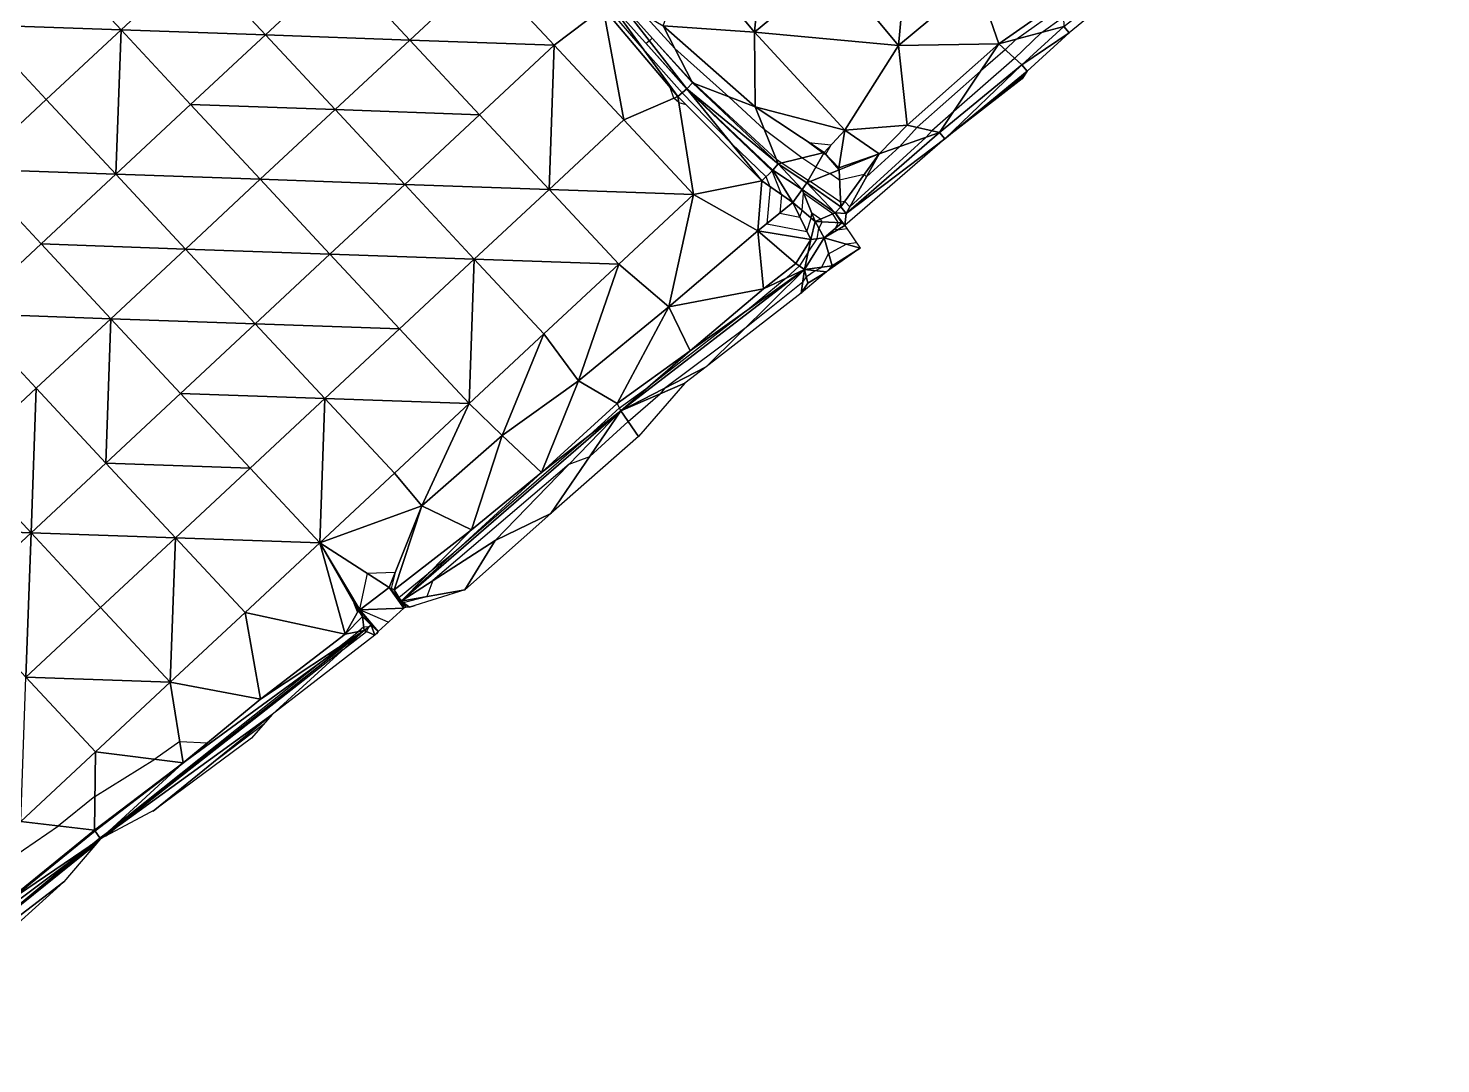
# Model space of a CAD drawing. Extents: x 452550 to 453808, y 451368 to 453069.
# Drawn here: x 453619.3 to 453757.6, y 451821 to 451922.4 of the extents above; entities that cross this region are included whole.
import ezdxf

# ---------------------------------------------------------------- set-up
doc = ezdxf.new("R2010")
doc.units = 0
doc.header["$LTSCALE"] = 0.35
doc.header["$MEASUREMENT"] = 0
doc.linetypes.add('DASHED', pattern=[5442.857143, 3628.571429, -1814.285714])
doc.layers.add('Default', color=42, linetype='Continuous', lineweight=25)
doc.layers.add('FPS_Contours-Minor', color=40, linetype='DASHED', lineweight=25)

msp = doc.modelspace()

# ---------------------------------------------------------------- linework, layer by layer
at = {"layer": 'Default', "color": 8, "linetype": 'Continuous', "lineweight": 25}
for points in [[(453757.61, 451951.61, 13.07), (453721.23, 451921.9, 13.05), (453720.7, 451922.51, 13.05)], [(453684.05, 451929.66, 14.19), (453691.74, 451936.05, 14.13), (453690.43, 451921.97, 14.31)], [(453691.74, 451936.05, 14.13), (453698.13, 451928.36, 14.22), (453690.43, 451921.97, 14.31)], [(453698.13, 451928.36, 14.22), (453705.82, 451934.75, 14.13), (453704.52, 451920.66, 14.43)], [(453705.82, 451934.75, 14.13), (453712.21, 451927.05, 14.31), (453704.52, 451920.66, 14.43)], [(453614.28, 451922.7, 14.19), (453621.6, 451929.52, 14.16), (453628.42, 451922.2, 14.15)], [(453628.42, 451922.2, 14.15), (453621.6, 451929.52, 14.16), (453635.73, 451929.02, 14.15)], [(453628.42, 451922.2, 14.15), (453635.73, 451929.02, 14.15), (453642.55, 451921.7, 14.15)], [(453642.55, 451921.7, 14.15), (453635.73, 451929.02, 14.15), (453649.87, 451928.52, 14.16)], [(453642.55, 451921.7, 14.15), (453649.87, 451928.52, 14.16), (453656.68, 451921.2, 14.17)], [(453656.68, 451921.2, 14.17), (453649.87, 451928.52, 14.16), (453664, 451928.02, 14.22)], [(453684.05, 451929.66, 14.19), (453690.43, 451921.97, 14.31), (453681.5, 451922.58, 14.34)], [(453656.68, 451921.2, 14.17), (453664, 451928.02, 14.22), (453670.82, 451920.71, 14.26)], [(453670.82, 451920.71, 14.26), (453664, 451928.02, 14.22), (453675.63, 451924.31, 14.37)], [(453698.13, 451928.36, 14.22), (453704.52, 451920.66, 14.43), (453690.43, 451921.97, 14.31)], [(453704.52, 451920.66, 14.43), (453712.21, 451927.05, 14.31), (453714.35, 451920.82, 14.34)], [(453712.21, 451927.05, 14.31), (453720.6, 451925.22, 14.34), (453714.35, 451920.82, 14.34)], [(453682.93, 451915.67, 14.51), (453675.63, 451924.31, 14.37), (453676.26, 451924.81, 13.52)], [(453683.8, 451916.44, 13.48), (453676.26, 451924.81, 13.52), (453676.88, 451925.32, 13.52)], [(453683.8, 451916.44, 13.48), (453682.93, 451915.67, 14.51), (453676.26, 451924.81, 13.52)], [(453684.37, 451917, 13.48), (453683.8, 451916.44, 13.48), (453676.88, 451925.32, 13.52)], [(453681.5, 451922.58, 14.34), (453684.37, 451917, 13.48), (453676.88, 451925.32, 13.52)], [(453714.35, 451920.82, 14.34), (453720.6, 451925.22, 14.34), (453720.7, 451922.51, 13.05)], [(453677.63, 451913.39, 14.32), (453670.82, 451920.71, 14.26), (453675.63, 451924.31, 14.37)], [(453682.93, 451915.67, 14.51), (453677.63, 451913.39, 14.32), (453675.63, 451924.31, 14.37)], [(453613.78, 451908.56, 14.19), (453614.28, 451922.7, 14.19), (453621.1, 451915.38, 14.16)], [(453621.1, 451915.38, 14.16), (453614.28, 451922.7, 14.19), (453628.42, 451922.2, 14.15)], [(453621.1, 451915.38, 14.16), (453628.42, 451922.2, 14.15), (453627.92, 451908.07, 14.16)], [(453627.92, 451908.07, 14.16), (453628.42, 451922.2, 14.15), (453635.23, 451914.88, 14.16)], [(453635.23, 451914.88, 14.16), (453628.42, 451922.2, 14.15), (453642.55, 451921.7, 14.15)], [(453635.23, 451914.88, 14.16), (453642.55, 451921.7, 14.15), (453649.37, 451914.39, 14.17)], [(453649.37, 451914.39, 14.17), (453642.55, 451921.7, 14.15), (453656.68, 451921.2, 14.17)], [(453690.43, 451921.97, 14.31), (453690.49, 451914.65, 14.38), (453681.5, 451922.58, 14.34)], [(453690.49, 451914.65, 14.38), (453684.37, 451917, 13.48), (453681.5, 451922.58, 14.34)], [(453690.43, 451921.97, 14.31), (453699.28, 451912.39, 14.43), (453690.49, 451914.65, 14.38)], [(453690.43, 451921.97, 14.31), (453704.52, 451920.66, 14.43), (453699.28, 451912.39, 14.43)], [(453714.35, 451920.82, 14.34), (453720.7, 451922.51, 13.05), (453716.6, 451918.77, 13.11)], [(453720.7, 451922.51, 13.05), (453721.23, 451921.9, 13.05), (453716.6, 451918.77, 13.11)], [(453721.23, 451921.9, 13.05), (453717.13, 451918.16, 13.11), (453716.6, 451918.77, 13.11)], [(453649.37, 451914.39, 14.17), (453656.68, 451921.2, 14.17), (453663.5, 451913.89, 14.15)], [(453663.5, 451913.89, 14.15), (453656.68, 451921.2, 14.17), (453670.82, 451920.71, 14.26)], [(453663.5, 451913.89, 14.15), (453670.82, 451920.71, 14.26), (453670.32, 451906.57, 14.18)], [(453670.32, 451906.57, 14.18), (453670.82, 451920.71, 14.26), (453677.63, 451913.39, 14.32)], [(453699.28, 451912.39, 14.43), (453704.52, 451920.66, 14.43), (453705.38, 451912.88, 14.33)], [(453704.52, 451920.66, 14.43), (453714.35, 451920.82, 14.34), (453705.38, 451912.88, 14.33)], [(453714.35, 451920.82, 14.34), (453708.55, 451912.14, 13.24), (453705.38, 451912.88, 14.33)], [(453708.55, 451912.14, 13.24), (453714.35, 451920.82, 14.34), (453716.6, 451918.77, 13.11)], [(453709.07, 451911.53, 13.24), (453708.55, 451912.14, 13.24), (453716.6, 451918.77, 13.11)], [(453716.6, 451918.77, 13.11), (453717.13, 451918.16, 13.11), (453709.07, 451911.53, 13.24)], [(453717.13, 451918.16, 13.11), (453716.63, 451917.39, 14.45), (453709.07, 451911.53, 13.24)], [(453691.16, 451907.42, 14.36), (453682.93, 451915.67, 14.51), (453683.8, 451916.44, 13.48)], [(453692.74, 451909.1, 13.43), (453683.8, 451916.44, 13.48), (453684.37, 451917, 13.48)], [(453692.24, 451908.47, 13.43), (453691.16, 451907.42, 14.36), (453683.8, 451916.44, 13.48)], [(453692.74, 451909.1, 13.43), (453692.24, 451908.47, 13.43), (453683.8, 451916.44, 13.48)], [(453690.49, 451914.65, 14.38), (453692.74, 451909.1, 13.43), (453684.37, 451917, 13.48)], [(453613.78, 451908.56, 14.19), (453621.1, 451915.38, 14.16), (453627.92, 451908.07, 14.16)], [(453627.92, 451908.07, 14.16), (453635.23, 451914.88, 14.16), (453642.05, 451907.57, 14.16)], [(453642.05, 451907.57, 14.16), (453635.23, 451914.88, 14.16), (453649.37, 451914.39, 14.17)], [(453684.45, 451906.08, 14.28), (453677.63, 451913.39, 14.32), (453682.93, 451915.67, 14.51)], [(453691.16, 451907.42, 14.36), (453684.45, 451906.08, 14.28), (453682.93, 451915.67, 14.51)], [(453699.28, 451912.39, 14.43), (453697.24, 451910.2, 14.54), (453690.49, 451914.65, 14.38)], [(453690.49, 451914.65, 14.38), (453697.24, 451910.2, 14.54), (453692.74, 451909.1, 13.43)], [(453642.05, 451907.57, 14.16), (453649.37, 451914.39, 14.17), (453656.19, 451907.07, 14.15)], [(453656.19, 451907.07, 14.15), (453649.37, 451914.39, 14.17), (453663.5, 451913.89, 14.15)], [(453656.19, 451907.07, 14.15), (453663.5, 451913.89, 14.15), (453670.32, 451906.57, 14.18)], [(453670.32, 451906.57, 14.18), (453677.63, 451913.39, 14.32), (453684.45, 451906.08, 14.28)], [(453699.28, 451912.39, 14.43), (453698.7, 451908.68, 14.22), (453697.24, 451910.2, 14.54)], [(453699.28, 451912.39, 14.43), (453702.65, 451910.07, 14.39), (453698.7, 451908.68, 14.22)], [(453699.28, 451912.39, 14.43), (453705.38, 451912.88, 14.33), (453702.65, 451910.07, 14.39)], [(453702.65, 451910.07, 14.39), (453708.55, 451912.14, 13.24), (453699.4, 451904.22, 13.39)], [(453708.55, 451912.14, 13.24), (453709.07, 451911.53, 13.24), (453699.4, 451904.22, 13.39)], [(453702.65, 451910.07, 14.39), (453705.38, 451912.88, 14.33), (453708.55, 451912.14, 13.24)], [(453699.4, 451904.22, 13.39), (453709.07, 451911.53, 13.24), (453699.28, 451903.05, 13.39)], [(453697.24, 451910.2, 14.54), (453695.55, 451907.22, 13.42), (453692.74, 451909.1, 13.43)], [(453697.24, 451910.2, 14.54), (453698.71, 451908.49, 14.23), (453695.55, 451907.22, 13.42)], [(453698.7, 451908.68, 14.22), (453698.71, 451908.49, 14.23), (453697.24, 451910.2, 14.54)], [(453698.7, 451908.68, 14.22), (453702.65, 451910.07, 14.39), (453698.71, 451908.49, 14.23)], [(453698.71, 451908.49, 14.23), (453702.65, 451910.07, 14.39), (453698.89, 451904.88, 13.4)], [(453702.65, 451910.07, 14.39), (453699.4, 451904.22, 13.39), (453698.89, 451904.88, 13.4)], [(453613.29, 451894.43, 14.21), (453613.78, 451908.56, 14.19), (453620.6, 451901.25, 14.2)], [(453620.6, 451901.25, 14.2), (453613.78, 451908.56, 14.19), (453627.92, 451908.07, 14.16)], [(453620.6, 451901.25, 14.2), (453627.92, 451908.07, 14.16), (453634.74, 451900.75, 14.18)], [(453634.74, 451900.75, 14.18), (453627.92, 451908.07, 14.16), (453642.05, 451907.57, 14.16)], [(453694.19, 451905.29, 13), (453691.16, 451907.42, 14.36), (453692.24, 451908.47, 13.43)], [(453695.1, 451906.56, 13.42), (453692.24, 451908.47, 13.43), (453692.74, 451909.1, 13.43)], [(453695.1, 451906.56, 13.42), (453694.19, 451905.29, 13), (453692.24, 451908.47, 13.43)], [(453695.55, 451907.22, 13.42), (453695.1, 451906.56, 13.42), (453692.74, 451909.1, 13.43)], [(453698.71, 451908.49, 14.23), (453698.89, 451904.88, 13.4), (453695.55, 451907.22, 13.42)], [(453634.74, 451900.75, 14.18), (453642.05, 451907.57, 14.16), (453648.87, 451900.25, 14.17)], [(453648.87, 451900.25, 14.17), (453642.05, 451907.57, 14.16), (453656.19, 451907.07, 14.15)], [(453648.87, 451900.25, 14.17), (453656.19, 451907.07, 14.15), (453663, 451899.76, 14.21)], [(453663, 451899.76, 14.21), (453656.19, 451907.07, 14.15), (453670.32, 451906.57, 14.18)], [(453663, 451899.76, 14.21), (453670.32, 451906.57, 14.18), (453677.14, 451899.26, 14.21)], [(453677.14, 451899.26, 14.21), (453670.32, 451906.57, 14.18), (453684.45, 451906.08, 14.28)], [(453690.77, 451902.52, 14.34), (453684.45, 451906.08, 14.28), (453691.16, 451907.42, 14.36)], [(453694.19, 451905.29, 13), (453690.77, 451902.52, 14.34), (453691.16, 451907.42, 14.36)], [(453696.37, 451903.43, 14.21), (453694.19, 451905.29, 13), (453695.1, 451906.56, 13.42)], [(453698.33, 451904.3, 13.4), (453695.1, 451906.56, 13.42), (453695.55, 451907.22, 13.42)], [(453698.33, 451904.3, 13.4), (453696.37, 451903.43, 14.21), (453695.1, 451906.56, 13.42)], [(453698.89, 451904.88, 13.4), (453698.33, 451904.3, 13.4), (453695.55, 451907.22, 13.42)], [(453677.14, 451899.26, 14.21), (453684.45, 451906.08, 14.28), (453682.05, 451895.1, 14.28)], [(453684.45, 451906.08, 14.28), (453690.77, 451902.52, 14.34), (453682.05, 451895.1, 14.28)], [(453695.96, 451901.69, 14.28), (453690.77, 451902.52, 14.34), (453694.19, 451905.29, 13)], [(453696.37, 451903.43, 14.21), (453695.96, 451901.69, 14.28), (453694.19, 451905.29, 13)], [(453698.97, 451903.32, 13.39), (453696.37, 451903.43, 14.21), (453698.33, 451904.3, 13.4)], [(453699.4, 451904.22, 13.39), (453698.33, 451904.3, 13.4), (453698.89, 451904.88, 13.4)], [(453699.28, 451903.05, 13.39), (453698.97, 451903.32, 13.39), (453698.33, 451904.3, 13.4)], [(453699.4, 451904.22, 13.39), (453699.28, 451903.05, 13.39), (453698.33, 451904.3, 13.4)], [(453682.05, 451895.1, 14.28), (453690.77, 451902.52, 14.34), (453691.3, 451896.84, 14.47)], [(453694.49, 451899.34, 14.26), (453690.77, 451902.52, 14.34), (453695.96, 451901.69, 14.28)], [(453691.3, 451896.84, 14.47), (453690.77, 451902.52, 14.34), (453694.49, 451899.34, 14.26)], [(453695.96, 451901.69, 14.28), (453696.37, 451903.43, 14.21), (453697.25, 451901.84, 13.69)], [(453697.25, 451901.84, 13.69), (453696.37, 451903.43, 14.21), (453698.97, 451903.32, 13.39)], [(453697.25, 451901.84, 13.69), (453698.97, 451903.32, 13.39), (453699.28, 451903.05, 13.39)], [(453700.77, 451900.82, 14.2), (453697.25, 451901.84, 13.69), (453699.28, 451903.05, 13.39)], [(453613.29, 451894.43, 14.21), (453620.6, 451901.25, 14.2), (453627.42, 451893.93, 14.2)], [(453627.42, 451893.93, 14.2), (453620.6, 451901.25, 14.2), (453634.74, 451900.75, 14.18)], [(453694.49, 451899.34, 14.26), (453695.96, 451901.69, 14.28), (453695.33, 451898.73, 13.62)], [(453698.02, 451899.09, 14.24), (453695.33, 451898.73, 13.62), (453697.25, 451901.84, 13.69)], [(453695.33, 451898.73, 13.62), (453695.96, 451901.69, 14.28), (453697.25, 451901.84, 13.69)], [(453698.02, 451899.09, 14.24), (453697.25, 451901.84, 13.69), (453700.77, 451900.82, 14.2)], [(453697.48, 451898.53, 14.39), (453698.02, 451899.09, 14.24), (453700.77, 451900.82, 14.2)], [(453627.42, 451893.93, 14.2), (453634.74, 451900.75, 14.18), (453641.55, 451893.44, 14.16)], [(453641.55, 451893.44, 14.16), (453634.74, 451900.75, 14.18), (453648.87, 451900.25, 14.17)], [(453641.55, 451893.44, 14.16), (453648.87, 451900.25, 14.17), (453655.69, 451892.94, 14.25)], [(453655.69, 451892.94, 14.25), (453648.87, 451900.25, 14.17), (453663, 451899.76, 14.21)], [(453655.69, 451892.94, 14.25), (453663, 451899.76, 14.21), (453662.51, 451885.62, 14.32)], [(453662.51, 451885.62, 14.32), (453663, 451899.76, 14.21), (453669.82, 451892.44, 14.25)], [(453669.82, 451892.44, 14.25), (453663, 451899.76, 14.21), (453677.14, 451899.26, 14.21)], [(453669.82, 451892.44, 14.25), (453677.14, 451899.26, 14.21), (453673.2, 451887.85, 14.25)], [(453677.14, 451899.26, 14.21), (453682.05, 451895.1, 14.28), (453673.2, 451887.85, 14.25)], [(453685.71, 451889.22, 14.26), (453677.35, 451884.9, 13.73), (453695.33, 451898.73, 13.62)], [(453677.35, 451884.9, 13.73), (453684.14, 451890.77, 14.38), (453695.33, 451898.73, 13.62)], [(453684.14, 451890.77, 14.38), (453691.3, 451896.84, 14.47), (453695.33, 451898.73, 13.62)], [(453695.33, 451898.73, 13.62), (453694.99, 451896.43, 14.33), (453685.71, 451889.22, 14.26)], [(453691.3, 451896.84, 14.47), (453694.49, 451899.34, 14.26), (453695.33, 451898.73, 13.62)], [(453695.33, 451898.73, 13.62), (453695.66, 451897.42, 14.32), (453694.99, 451896.43, 14.33)], [(453694.99, 451896.43, 14.33), (453695.66, 451897.42, 14.32), (453697.48, 451898.53, 14.39)], [(453695.33, 451898.73, 13.62), (453698.02, 451899.09, 14.24), (453697.48, 451898.53, 14.39)], [(453695.66, 451897.42, 14.32), (453695.33, 451898.73, 13.62), (453697.48, 451898.53, 14.39)], [(453684.14, 451890.77, 14.38), (453682.05, 451895.1, 14.28), (453691.3, 451896.84, 14.47)], [(453612.79, 451880.3, 14.24), (453613.29, 451894.43, 14.21), (453620.1, 451887.12, 14.23)], [(453620.1, 451887.12, 14.23), (453613.29, 451894.43, 14.21), (453627.42, 451893.93, 14.2)], [(453620.1, 451887.12, 14.23), (453627.42, 451893.93, 14.2), (453626.92, 451879.8, 14.23)], [(453626.92, 451879.8, 14.23), (453627.42, 451893.93, 14.2), (453634.24, 451886.62, 14.19)], [(453634.24, 451886.62, 14.19), (453627.42, 451893.93, 14.2), (453641.55, 451893.44, 14.16)], [(453673.2, 451887.85, 14.25), (453682.05, 451895.1, 14.28), (453676.99, 451885.64, 14.39)], [(453676.99, 451885.64, 14.39), (453682.05, 451895.1, 14.28), (453684.14, 451890.77, 14.38)], [(453634.24, 451886.62, 14.19), (453641.55, 451893.44, 14.16), (453648.37, 451886.12, 14.22)], [(453648.37, 451886.12, 14.22), (453641.55, 451893.44, 14.16), (453655.69, 451892.94, 14.25)], [(453648.37, 451886.12, 14.22), (453655.69, 451892.94, 14.25), (453662.51, 451885.62, 14.32)], [(453662.51, 451885.62, 14.32), (453669.82, 451892.44, 14.25), (453665.74, 451882.51, 14.31)], [(453669.82, 451892.44, 14.25), (453673.2, 451887.85, 14.25), (453665.74, 451882.51, 14.31)], [(453677.35, 451884.9, 13.73), (453676.99, 451885.64, 14.39), (453684.14, 451890.77, 14.38)], [(453685.71, 451889.22, 14.26), (453683.62, 451887.63, 14.17), (453677.35, 451884.9, 13.73)], [(453612.79, 451880.3, 14.24), (453620.1, 451887.12, 14.23), (453619.61, 451872.98, 14.25)], [(453619.61, 451872.98, 14.25), (453620.1, 451887.12, 14.23), (453626.92, 451879.8, 14.23)], [(453665.74, 451882.51, 14.31), (453673.2, 451887.85, 14.25), (453669.59, 451878.88, 14.35)], [(453669.59, 451878.88, 14.35), (453673.2, 451887.85, 14.25), (453676.99, 451885.64, 14.39)], [(453679.08, 451882.39, 14.38), (453677.35, 451884.9, 13.73), (453683.62, 451887.63, 14.17)], [(453626.92, 451879.8, 14.23), (453634.24, 451886.62, 14.19), (453641.06, 451879.3, 14.23)], [(453641.06, 451879.3, 14.23), (453634.24, 451886.62, 14.19), (453648.37, 451886.12, 14.22)], [(453641.06, 451879.3, 14.23), (453648.37, 451886.12, 14.22), (453647.87, 451871.99, 14.41)], [(453647.87, 451871.99, 14.41), (453648.37, 451886.12, 14.22), (453655.19, 451878.8, 14.31)], [(453655.19, 451878.8, 14.31), (453648.37, 451886.12, 14.22), (453662.51, 451885.62, 14.32)], [(453655.19, 451878.8, 14.31), (453662.51, 451885.62, 14.32), (453657.88, 451875.61, 14.32)], [(453662.51, 451885.62, 14.32), (453665.74, 451882.51, 14.31), (453657.88, 451875.61, 14.32)], [(453677.35, 451884.9, 13.73), (453669.59, 451878.88, 14.35), (453676.99, 451885.64, 14.39)], [(453665.03, 451872.23, 14.38), (453655.83, 451866.3, 13.81), (453677.35, 451884.9, 13.73)], [(453655.83, 451866.3, 13.81), (453669.59, 451878.88, 14.35), (453677.35, 451884.9, 13.73)], [(453677.35, 451884.9, 13.73), (453670.48, 451874.86, 14.33), (453665.03, 451872.23, 14.38)], [(453677.35, 451884.9, 13.73), (453679.08, 451882.39, 14.38), (453670.48, 451874.86, 14.33)], [(453657.88, 451875.61, 14.32), (453665.74, 451882.51, 14.31), (453662.71, 451873.27, 14.3)], [(453662.71, 451873.27, 14.3), (453665.74, 451882.51, 14.31), (453669.59, 451878.88, 14.35)], [(453605.47, 451873.48, 14.3), (453612.79, 451880.3, 14.24), (453619.61, 451872.98, 14.25)], [(453619.61, 451872.98, 14.25), (453626.92, 451879.8, 14.23), (453633.74, 451872.48, 14.26)], [(453633.74, 451872.48, 14.26), (453626.92, 451879.8, 14.23), (453641.06, 451879.3, 14.23)], [(453633.74, 451872.48, 14.26), (453641.06, 451879.3, 14.23), (453647.87, 451871.99, 14.41)], [(453647.87, 451871.99, 14.41), (453655.19, 451878.8, 14.31), (453657.88, 451875.61, 14.32)], [(453655.83, 451866.3, 13.81), (453662.71, 451873.27, 14.3), (453669.59, 451878.88, 14.35)], [(453647.87, 451871.99, 14.41), (453657.88, 451875.61, 14.32), (453654.67, 451867.63, 14.54)], [(453657.88, 451875.61, 14.32), (453655.14, 451867.39, 14.43), (453654.67, 451867.63, 14.54)], [(453655.14, 451867.39, 14.43), (453657.88, 451875.61, 14.32), (453662.71, 451873.27, 14.3)], [(453670.48, 451874.86, 14.33), (453662.08, 451867.38, 14.29), (453665.03, 451872.23, 14.38)], [(453612.29, 451866.16, 14.28), (453605.47, 451873.48, 14.3), (453619.61, 451872.98, 14.25)], [(453655.83, 451866.3, 13.81), (453655.14, 451867.39, 14.43), (453662.71, 451873.27, 14.3)], [(453612.29, 451866.16, 14.28), (453619.61, 451872.98, 14.25), (453619.11, 451858.85, 14.35)], [(453619.11, 451858.85, 14.35), (453619.61, 451872.98, 14.25), (453626.42, 451865.67, 14.3)], [(453626.42, 451865.67, 14.3), (453619.61, 451872.98, 14.25), (453633.74, 451872.48, 14.26)], [(453626.42, 451865.67, 14.3), (453633.74, 451872.48, 14.26), (453633.24, 451858.35, 14.4)], [(453633.24, 451858.35, 14.4), (453633.74, 451872.48, 14.26), (453640.56, 451865.17, 14.34)], [(453640.56, 451865.17, 14.34), (453633.74, 451872.48, 14.26), (453647.87, 451871.99, 14.41)], [(453640.56, 451865.17, 14.34), (453647.87, 451871.99, 14.41), (453650.37, 451863.07, 14.31)], [(453650.37, 451863.07, 14.31), (453647.87, 451871.99, 14.41), (453651.65, 451865.36, 14.51)], [(453651.65, 451865.36, 14.51), (453647.87, 451871.99, 14.41), (453651.78, 451865.45, 14.5)], [(453651.78, 451865.45, 14.5), (453647.87, 451871.99, 14.41), (453654.67, 451867.63, 14.54)], [(453665.03, 451872.23, 14.38), (453662.08, 451867.38, 14.29), (453655.83, 451866.3, 13.81)], [(453656.11, 451865.6, 14.56), (453651.78, 451865.45, 14.5), (453654.67, 451867.63, 14.54)], [(453655.83, 451866.3, 13.81), (453656.11, 451865.6, 14.56), (453654.67, 451867.63, 14.54)], [(453654.67, 451867.63, 14.54), (453655.14, 451867.39, 14.43), (453655.83, 451866.3, 13.81)], [(453662.08, 451867.38, 14.29), (453656.66, 451865.69, 14.52), (453655.83, 451866.3, 13.81)], [(453656.66, 451865.69, 14.52), (453656.31, 451865.69, 14.51), (453655.83, 451866.3, 13.81)], [(453656.31, 451865.69, 14.51), (453656.11, 451865.6, 14.56), (453655.83, 451866.3, 13.81)], [(453619.11, 451858.85, 14.35), (453626.42, 451865.67, 14.3), (453633.24, 451858.35, 14.4)], [(453633.24, 451858.35, 14.4), (453640.56, 451865.17, 14.34), (453642.06, 451856.71, 14.42)], [(453642.06, 451856.71, 14.42), (453640.56, 451865.17, 14.34), (453650.37, 451863.07, 14.31)], [(453652.04, 451864.8, 14.45), (453650.37, 451863.07, 14.31), (453651.65, 451865.36, 14.51)], [(453652.04, 451864.8, 14.45), (453651.65, 451865.36, 14.51), (453651.78, 451865.45, 14.5)], [(453656.11, 451865.6, 14.56), (453653.58, 451863.33, 14.46), (453651.78, 451865.45, 14.5)], [(453652.89, 451863.95, 14.05), (453651.78, 451865.45, 14.5), (453653.58, 451863.33, 14.46)], [(453652.89, 451863.95, 14.05), (453652.04, 451864.8, 14.45), (453651.78, 451865.45, 14.5)], [(453652.22, 451863.43, 13.86), (453650.37, 451863.07, 14.31), (453652.04, 451864.8, 14.45)], [(453652.22, 451863.43, 13.86), (453652.04, 451864.8, 14.45), (453652.89, 451863.95, 14.05)], [(453652.22, 451863.43, 13.86), (453652.89, 451863.95, 14.05), (453653.27, 451862.97, 14.46)], [(453652.89, 451863.95, 14.05), (453653.58, 451863.33, 14.46), (453653.27, 451862.97, 14.46)], [(453626.4, 451843.03, 13.94), (453634.5, 451850.47, 14.54), (453652.22, 451863.43, 13.86)], [(453643.22, 451855.19, 14.48), (453626.4, 451843.03, 13.94), (453652.22, 451863.43, 13.86)], [(453634.5, 451850.47, 14.54), (453642.06, 451856.71, 14.42), (453652.22, 451863.43, 13.86)], [(453642.06, 451856.71, 14.42), (453650.37, 451863.07, 14.31), (453652.22, 451863.43, 13.86)], [(453652.22, 451863.43, 13.86), (453653.27, 451862.97, 14.46), (453643.22, 451855.19, 14.48)], [(453653.27, 451862.97, 14.46), (453653.58, 451863.33, 14.46), (453653.53, 451863.18, 14.53)], [(453618.61, 451844.72, 14.44), (453619.11, 451858.85, 14.35), (453625.93, 451851.53, 14.42)], [(453625.93, 451851.53, 14.42), (453619.11, 451858.85, 14.35), (453633.24, 451858.35, 14.4)], [(453625.93, 451851.53, 14.42), (453633.24, 451858.35, 14.4), (453634.5, 451850.47, 14.54)], [(453634.5, 451850.47, 14.54), (453633.24, 451858.35, 14.4), (453642.06, 451856.71, 14.42)], [(453643.22, 451855.19, 14.48), (453631.74, 451845.85, 14.52), (453626.4, 451843.03, 13.94)], [(453643.22, 451855.19, 14.48), (453641.18, 451852.89, 14.53), (453631.74, 451845.85, 14.52)], [(453618.61, 451844.72, 14.44), (453625.93, 451851.53, 14.42), (453625.81, 451843.89, 14.56)], [(453625.81, 451843.89, 14.56), (453625.93, 451851.53, 14.42), (453634.5, 451850.47, 14.54)], [(453626.4, 451843.03, 13.94), (453625.81, 451843.89, 14.56), (453634.5, 451850.47, 14.54)], [(453616.51, 451836.34, 14.58), (453618.61, 451844.72, 14.44), (453625.81, 451843.89, 14.56)], [(453599.51, 451821.02, 14.06), (453607.63, 451829.03, 14.46), (453626.4, 451843.03, 13.94)], [(453622.82, 451838.82, 14.36), (453599.51, 451821.02, 14.06), (453626.4, 451843.03, 13.94)], [(453607.63, 451829.03, 14.46), (453616.51, 451836.34, 14.58), (453626.4, 451843.03, 13.94)], [(453626.4, 451843.03, 13.94), (453616.51, 451836.34, 14.58), (453625.81, 451843.89, 14.56)], [(453622.82, 451838.82, 14.36), (453608.23, 451825.64, 14.5), (453599.51, 451821.02, 14.06)]]:
    msp.add_3dface(points, dxfattribs=at)
at = {"layer": 'FPS_Contours-Minor', "color": 12, "linetype": 'Continuous', "lineweight": 25}
for p, q in [((453679.47, 451920.4, 14), (453675.91, 451924.53, 14)), ((453716.03, 451921.26, 14), (453720.63, 451924.51, 14)), ((453682.64, 451920.37, 14), (453679.57, 451923.72, 14)), ((453718.48, 451921.92, 13.5), (453720.67, 451923.46, 13.5)), ((453718.48, 451921.92, 13.5), (453715.9, 451919.41, 13.5)), ((453683.36, 451916.05, 14), (453679.47, 451920.4, 14)), ((453680.15, 451921.12, 13.5), (453679.83, 451920.85, 13.5)), ((453683.78, 451916.42, 13.5), (453679.83, 451920.85, 13.5)), ((453680.42, 451921.38, 13.5), (453680.15, 451921.12, 13.5)), ((453684.3, 451917.15, 13.5), (453680.42, 451921.38, 13.5)), ((453687.93, 451915.63, 14), (453682.64, 451920.37, 14)), ((453714.98, 451920.25, 14), (453712.56, 451918.14, 14)), ((453716.03, 451921.26, 14), (453714.98, 451920.25, 14)), ((453715.9, 451919.41, 13.5), (453709.93, 451914.2, 13.5)), ((453712.56, 451918.14, 14), (453706.34, 451912.66, 14)), ((453716.98, 451917.94, 13.5), (453710.71, 451912.8, 13.5)), ((453716.79, 451917.65, 14), (453713.83, 451915.22, 14)), ((453682.54, 451915.51, 14.5), (453682.19, 451916.55, 14.5)), ((453682.83, 451915.81, 14.5), (453682.19, 451916.55, 14.5)), ((453683.36, 451916.05, 14), (453688.14, 451911.12, 14)), ((453683.78, 451916.42, 13.5), (453684, 451916.2, 13.5)), ((453692.16, 451908.39, 13.5), (453684, 451916.2, 13.5)), ((453684.54, 451916.94, 13.5), (453684.3, 451917.15, 13.5)), ((453692.57, 451909.51, 13.5), (453684.54, 451916.94, 13.5)), ((453683.02, 451915.08, 14.5), (453682.54, 451915.51, 14.5)), ((453682.94, 451915.68, 14.5), (453682.83, 451915.81, 14.5)), ((453682.94, 451915.68, 14.5), (453683.71, 451914.89, 14.5)), ((453683.02, 451915.08, 14.5), (453683.71, 451914.89, 14.5)), ((453691.38, 451912.44, 14), (453687.93, 451915.63, 14)), ((453709.93, 451914.2, 13.5), (453707.79, 451912.32, 13.5)), ((453695.06, 451909.67, 14), (453691.38, 451912.44, 14)), ((453704.63, 451910.76, 14), (453706.34, 451912.66, 14)), ((453707.2, 451911.67, 13.5), (453707.79, 451912.32, 13.5)), ((453691.58, 451907.83, 14), (453688.14, 451911.12, 14)), ((453695.73, 451911.19, 14.5), (453697.93, 451910.94, 14.5)), ((453697.1, 451910.16, 14.5), (453695.73, 451911.19, 14.5)), ((453697.41, 451910.02, 14.5), (453697.93, 451910.94, 14.5)), ((453707.2, 451911.67, 13.5), (453699.77, 451904.88, 13.5)), ((453704.63, 451910.76, 14), (453701.39, 451907.81, 14)), ((453693.03, 451909.17, 13.5), (453692.57, 451909.51, 13.5)), ((453695.68, 451907.44, 13.5), (453693.03, 451909.17, 13.5)), ((453696.43, 451908.77, 14), (453695.06, 451909.67, 14)), ((453697.19, 451910.1, 14.5), (453697.1, 451910.16, 14.5)), ((453697.19, 451910.1, 14.5), (453697.41, 451910, 14.5)), ((453697.41, 451910.02, 14.5), (453697.41, 451910, 14.5)), ((453691.96, 451906.85, 14), (453691.58, 451907.83, 14)), ((453693.07, 451906.07, 13.5), (453692.16, 451908.39, 13.5)), ((453696.43, 451908.77, 14), (453697.81, 451908.13, 14)), ((453698.76, 451907.48, 14), (453697.81, 451908.13, 14)), ((453701.17, 451908.03, 14), (453698.76, 451907.48, 14)), ((453701.39, 451907.81, 14), (453701.17, 451908.03, 14)), ((453691.96, 451906.85, 14), (453691.64, 451903.22, 14)), ((453695.68, 451907.44, 13.5), (453695.87, 451907.35, 13.5)), ((453698.86, 451905.32, 13.5), (453695.87, 451907.35, 13.5)), ((453693.07, 451906.07, 13.5), (453692.91, 451904.25, 13.5)), ((453694.17, 451905.32, 13), (453694.2, 451905.3, 13)), ((453694.18, 451905.29, 13), (453694.17, 451905.32, 13)), ((453694.18, 451905.29, 13), (453694.18, 451905.28, 13)), ((453694.18, 451905.28, 13), (453694.2, 451905.27, 13)), ((453694.2, 451905.28, 13), (453694.2, 451905.3, 13)), ((453694.2, 451905.27, 13), (453694.2, 451905.28, 13)), ((453695.09, 451904.52, 13.5), (453695.23, 451906.23, 13.5)), ((453698.09, 451904.19, 13.5), (453695.23, 451906.23, 13.5)), ((453699.27, 451905.41, 13.5), (453698.86, 451905.32, 13.5)), ((453699.77, 451904.88, 13.5), (453699.27, 451905.41, 13.5)), ((453692.91, 451904.25, 13.5), (453694.88, 451903.87, 13.5)), ((453694.88, 451903.87, 13.5), (453695.09, 451904.52, 13.5)), ((453695.57, 451902.47, 14), (453695.99, 451903.76, 14)), ((453695.99, 451903.76, 14), (453696.03, 451904.27, 14)), ((453696.88, 451903.66, 14), (453696.03, 451904.27, 14)), ((453697.04, 451903.4, 14), (453696.88, 451903.66, 14)), ((453698.61, 451903.33, 13.5), (453698.09, 451904.19, 13.5)), ((453691.64, 451903.22, 14), (453695.57, 451902.47, 14)), ((453696.57, 451901.76, 14), (453696.73, 451902.79, 14)), ((453697.04, 451903.4, 14), (453696.73, 451902.79, 14)), ((453698.61, 451903.33, 13.5), (453698.32, 451902.77, 13.5)), ((453698.32, 451902.77, 13.5), (453698.52, 451902.6, 13.5)), ((453699.49, 451902.74, 13.5), (453698.52, 451902.6, 13.5)), ((453695.69, 451900.43, 14), (453696.57, 451901.76, 14)), ((453697.69, 451900.29, 14), (453699.39, 451901.22, 14)), ((453700.4, 451901.37, 14), (453699.39, 451901.22, 14)), ((453695.69, 451900.43, 14), (453694.83, 451899.09, 14)), ((453696.98, 451898.95, 14), (453697.69, 451900.29, 14)), ((453693.54, 451897.89, 14), (453694.83, 451899.09, 14)), ((453696.38, 451898.63, 14), (453695.51, 451898.02, 14)), ((453696.38, 451898.63, 14), (453696.98, 451898.95, 14)), ((453695.15, 451897.51, 14), (453689.6, 451893.07, 14)), ((453693.54, 451897.89, 14), (453689.74, 451894.75, 14)), ((453695.15, 451897.51, 14), (453695.51, 451898.02, 14)), ((453689.74, 451894.75, 14), (453680.16, 451887.33, 14)), ((453689.6, 451893.07, 14), (453681.61, 451887.1, 14)), ((453677.2, 451885.2, 14), (453680.16, 451887.33, 14)), ((453681.61, 451887.1, 14), (453681.2, 451886.58, 14)), ((453678.07, 451883.86, 14), (453681.2, 451886.58, 14)), ((453677.2, 451885.2, 14), (453673.97, 451882.28, 14)), ((453678.07, 451883.86, 14), (453674.31, 451880.45, 14)), ((453673.97, 451882.28, 14), (453660.78, 451870.82, 14)), ((453672.28, 451879.69, 14), (453674.31, 451880.45, 14)), ((453672.28, 451879.69, 14), (453658.93, 451868.3, 14)), ((453660.78, 451870.82, 14), (453658.53, 451869.03, 14)), ((453655.26, 451869.1, 14.5), (453652.52, 451869.01, 14.5)), ((453655.26, 451869.1, 14.5), (453654.85, 451867.54, 14.5)), ((453655.61, 451866.64, 14), (453658.53, 451869.03, 14)), ((453652.52, 451869.01, 14.5), (453651.76, 451865.49, 14.5)), ((453658.93, 451868.3, 14), (453658.34, 451866.73, 14)), ((453656.09, 451865.65, 14.5), (453654.73, 451867.55, 14.5)), ((453654.73, 451867.55, 14.5), (453654.85, 451867.54, 14.5)), ((453655.9, 451866.12, 14), (453655.52, 451866.65, 14)), ((453655.52, 451866.65, 14), (453655.61, 451866.64, 14)), ((453656.05, 451866.14, 14), (453658.34, 451866.73, 14)), ((453651.58, 451865.23, 14.5), (453651.25, 451866.07, 14.5)), ((453651.25, 451866.07, 14.5), (453651.76, 451865.49, 14.5)), ((453651.58, 451865.23, 14.5), (453651.72, 451865.27, 14.5)), ((453651.72, 451865.27, 14.5), (453651.79, 451865.45, 14.5)), ((453651.79, 451865.45, 14.5), (453651.81, 451865.43, 14.5)), ((453651.79, 451865.45, 14.5), (453651.79, 451865.45, 14.5)), ((453654.58, 451864.23, 14.5), (453651.81, 451865.43, 14.5)), ((453655.9, 451866.12, 14), (453655.96, 451866.13, 14)), ((453656.05, 451866.14, 14), (453655.96, 451866.13, 14)), ((453656.09, 451865.65, 14.5), (453656.31, 451865.69, 14.5)), ((453656.64, 451865.71, 14.5), (453656.31, 451865.69, 14.5)), ((453656.64, 451865.71, 14.5), (453657.2, 451865.86, 14.5)), ((453652.17, 451863.76, 14), (453651.65, 451863.32, 14)), ((453652.17, 451863.76, 14), (453652.72, 451863.82, 14)), ((453652.46, 451863.32, 14), (453652.72, 451863.82, 14)), ((453649.65, 451861.73, 14), (453651.65, 451863.32, 14)), ((453650.17, 451861.55, 14), (453652.46, 451863.32, 14)), ((453653.56, 451863.25, 14.5), (453653.41, 451863.08, 14.5)), ((453648.54, 451860.74, 14), (453627.23, 451843.79, 14)), ((453650.17, 451861.55, 14), (453628.31, 451844.42, 14)), ((453648.54, 451860.74, 14), (453649.65, 451861.73, 14)), ((453642.37, 451854.23, 14.5), (453637.12, 451850.23, 14.5)), ((453634.17, 451852.56, 14.5), (453631.73, 451850.81, 14.5)), ((453634.17, 451852.56, 14.5), (453636.88, 451852.43, 14.5)), ((453635.49, 451851.19, 14.5), (453636.88, 451852.43, 14.5)), ((453635.49, 451851.19, 14.5), (453633.99, 451850, 14.5)), ((453625.86, 451847.16, 14.5), (453631.73, 451850.81, 14.5)), ((453625.87, 451843.81, 14.5), (453633.99, 451850, 14.5)), ((453631.55, 451845.75, 14.5), (453637.12, 451850.23, 14.5)), ((453625.86, 451847.16, 14.5), (453622.28, 451844.3, 14.5)), ((453617.72, 451841.18, 14.5), (453622.28, 451844.3, 14.5)), ((453626.96, 451843.33, 14), (453628.31, 451844.42, 14)), ((453617.8, 451837.22, 14.5), (453625.87, 451843.81, 14.5)), ((453625.46, 451842.4, 14), (453626.34, 451843.12, 14)), ((453626.34, 451843.12, 14), (453627.23, 451843.79, 14)), ((453625.87, 451842.41, 14), (453612.66, 451831.78, 14)), ((453624.21, 451841.4, 14), (453612.66, 451831.78, 14)), ((453625.46, 451842.4, 14), (453624.21, 451841.4, 14))]:
    msp.add_line(p, q, dxfattribs=at)

doc.saveas('drawing.dxf')
